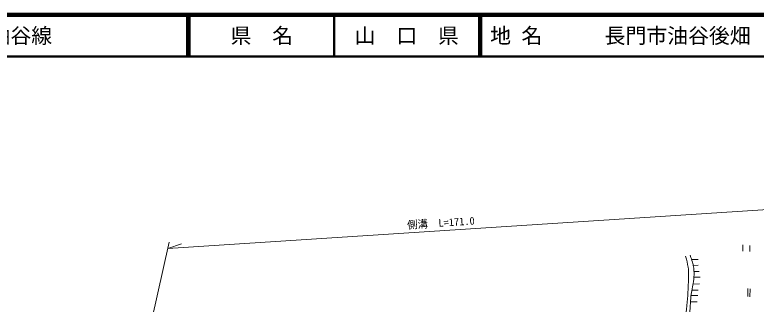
# Model space of a CAD drawing. Units: millimetres, scale not verified. Extents: x 40000 to 680000, y 20000 to 380000.
# Drawn here: x 256397 to 434174, y 310608 to 380000 of the extents above; entities that cross this region are included whole.
import ezdxf
from ezdxf.enums import TextEntityAlignment as Align

# ---------------------------------------------------------------- set-up
doc = ezdxf.new("R2010")
doc.units = ezdxf.units.MM
doc.header["$LTSCALE"] = 1000
for name, color, linetype, lineweight in [('M-TTL', 2, 'Continuous', 140), ('M-TTL-LINE', 7, 'Continuous', 50), ('M-TTL-TXT', 7, 'Continuous', 13), ('M-WORK', 1, 'Continuous', 13)]:
    doc.layers.add(name, color=color, linetype=linetype, lineweight=lineweight)
doc.styles.add('ＭＳ ゴシック', font='')
doc.styles.get('ＭＳ ゴシック').set_extended_font_data('MS Gothic')

msp = doc.modelspace()

# ---------------------------------------------------------------- linework, layer by layer
at = {"layer": 'M-TTL'}
msp.add_line((680000, 380000), (40000, 380000), dxfattribs=at)
at = {"layer": 'M-TTL-LINE'}
for p, q in [((297750, 380000), (297750, 370000)), ((298250, 380000), (298250, 370000)), ((333000, 380000), (333000, 370000)), ((367750, 380000), (367750, 370000)), ((368250, 380000), (368250, 370000)), ((40000, 370000), (680000, 370000))]:
    msp.add_line(p, q, dxfattribs=at)
at = {"layer": 'M-WORK'}
for p, q in [((449692, 334184), (293057, 323935)), ((293398, 325456), (281898, 274199)), ((293057, 323935), (296382, 325048)), ((430988, 324827), (430977, 323304)), ((432628, 324700), (432617, 323230)), ((418695, 321294), (420227, 321339)), ((419083, 319892), (420248, 319928)), ((419259, 318449), (420516, 318479)), ((419249, 317069), (420715, 317085)), ((419072, 315427), (420602, 315449)), ((418785, 313967), (420271, 313953)), ((432159, 314331), (432159, 312455)), ((432695, 314289), (432688, 312406)), ((418419, 311167), (420043, 311202)), ((418550, 312655), (420179, 312655))]:
    msp.add_line(p, q, dxfattribs=at)
for points, knots in [([(417213, 322150), (417586, 320939), (417693, 320523), (417847, 319452), (418040, 318120), (417938, 317353), (417911, 316008), (417858, 313393), (417709, 311932), (417482, 309326), (417342, 307710), (417029, 306822), (417022, 305200), (417018, 304182), (417029, 303801), (417149, 302597)], [0, 0, 0, 0, 1, 1, 1, 2, 2, 2, 3, 3, 3, 4, 4, 4, 5, 5, 5, 5]), ([(418320, 322329), (418610, 321545), (418703, 321323), (418884, 320657), (418999, 320234), (419074, 319998), (419145, 319564), (419230, 319043), (419254, 318745), (419265, 318217), (419282, 317365), (419249, 316885), (419159, 316037), (419085, 315341), (418965, 314963), (418842, 314274), (418722, 313607), (418624, 313239), (418538, 312567), (418423, 311659), (418429, 311144), (418362, 310232), (418291, 309257), (418257, 308710), (418186, 307735), (418122, 306870), (417985, 306387), (418016, 305520), (418050, 304607), (418142, 304244), (418389, 303210)], [0, 0, 0, 0, 1, 1, 1, 2, 2, 2, 3, 3, 3, 4, 4, 4, 5, 5, 5, 6, 6, 6, 7, 7, 7, 8, 8, 8, 9, 9, 9, 10, 10, 10, 10])]:
    msp.add_open_spline(points, degree=3, knots=knots, dxfattribs=at)

# ---------------------------------------------------------------- texts
at = {"layer": 'M-TTL-TXT', "style": 'ＭＳ ゴシック'}
for s, p in [('路 線 名      主要地方道長門油谷線', (180380, 375000)), ('地 名      長門市油谷後畑', (370380, 375000))]:
    msp.add_text(s, height=3666, dxfattribs=at).set_placement(p, align=Align.MIDDLE_LEFT)
for s, p in [('県\u3000名', (315625, 375000)), ('山\u3000口\u3000県', (350375, 375000))]:
    msp.add_text(s, height=3666, dxfattribs=at).set_placement(p, align=Align.MIDDLE_CENTER)
at = {"layer": 'M-WORK', "style": 'ＭＳ ゴシック'}
msp.add_text('側溝\u3000L=171.0', height=1833, rotation=3.744, dxfattribs=at).set_placement((350576, 328114), align=Align.BOTTOM_LEFT)

doc.saveas('drawing.dxf')
